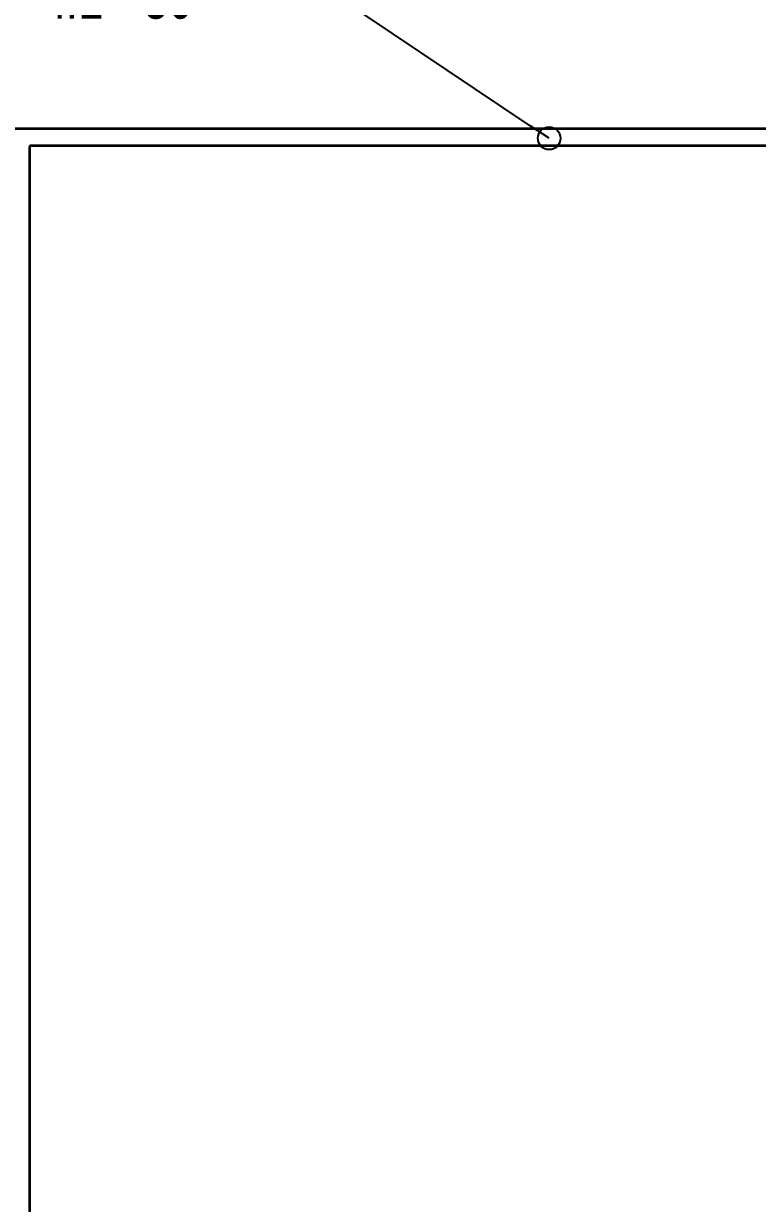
# Model space of a CAD drawing. Header units: millimetres. Extents: x -160614 to 59925, y -157025 to 0.
# Drawn here: x -48580 to -46963, y -101685 to -99085 of the extents above; entities that cross this region are included whole.
import ezdxf
from ezdxf import colors
from ezdxf.entities.mleader import LeaderData, LeaderLine
from ezdxf.math import Vec2, Vec3

# ---------------------------------------------------------------- set-up
doc = ezdxf.new("R2010")
doc.units = ezdxf.units.MM
doc.header["$LTSCALE"] = 8
doc.layers.get('0').update_dxf_attribs({"color": 9, "lineweight": 5})
for name, color, linetype in [('A-EXH', 1, 'Continuous'), ('M-TEXT-RP', 7, 'Continuous'), ('REF', 42, 'Continuous')]:
    doc.layers.add(name, color=color, linetype=linetype)
doc.layers.get('0').off()
doc.layers.get('0').freeze()
doc.styles.add('LEROY100', font='arial.ttf', dxfattribs={"width": 0.7})

# ---------------------------------------------------------------- blocks, each defined once
blk = doc.blocks.new('_Origin')
at = {"color": 0, "linetype": 'ByBlock', "lineweight": -2}
blk.add_line((0, 0), (-1, 0), dxfattribs=at)
blk.add_circle((0, 0), 0.5, dxfattribs=at)
blk = doc.blocks.new('HVACFF')
at = {"layer": 'REF', "lineweight": 35}
for p, q in [((-46852.2, -99317.1), (-48771.6, -99317.1)), ((-46852.2, -99317.1), (-48771.6, -99317.1)), ((-48566.5, -99356.8), (-48566.5, -102079.9)), ((-48566.5, -99356.8), (-48566.5, -102079.9)), ((-46852.2, -99354.6), (-48564.4, -99354.6)), ((-46852.2, -99354.6), (-48564.4, -99354.6))]:
    blk.add_line(p, q, dxfattribs=at)
at = {"layer": 'REF', "lineweight": 35, "ltscale": 1.034}
blk.add_arc((-48564.4, -99356.8), 2.12, 90, 180, dxfattribs=at)
blk.add_arc((-48564.4, -99356.8), 2.12, 90, 180, dxfattribs=at)
at = {"layer": 'M-TEXT-RP', "lineweight": 15}
ml = blk.add_multileader_mtext('Standard', dxfattribs=at)
ml.set_content('\\A1;REF.PIPE{\\H0.99997x;\\P\\A0;\\H1.00003x;\\C1;I.L=-80}', color=256, style='LEROY100')
ml.set_leader_properties()
ml.set_arrow_properties(name='ORIGIN')
ml.build(insert=Vec2(0, 0))
ml.multileader.update_dxf_attribs({"text_left_attachment_type": 2, "text_right_attachment_type": 2, "dogleg_length": 277.5, "arrow_head_size": 50})
ctx = ml.context
ctx.base_point, ctx.char_height, ctx.arrow_head_size, ctx.landing_gap_size, ctx.plane_origin = Vec3(-48533.9, -98958.8), 100, 50, 20, Vec3(-47550.3, -95431.4)
ctx.left_attachment, ctx.right_attachment = 2, 2
notes = []
notes.append((ctx, [(1, (1, 1, 0), (-47986.9, -98958.8), (-1, 0), 74.3, [(0, [(-47421.7, -99338)], 0, [])])]))
ctx.mtext.insert, ctx.mtext.width, ctx.mtext.line_spacing_factor, ctx.mtext.flow_direction = Vec3(-48513.9, -98841), 43.984, 0.8, 5
ml = blk.add_multileader_mtext('Standard', dxfattribs=at)
ml.set_content('\\A1;REF.PIPE{\\H0.99997x;\\P\\A0;\\H1.00003x;\\C1;I.L=-80}', color=256, style='LEROY100')
ml.set_leader_properties()
ml.set_arrow_properties(name='ORIGIN')
ml.build(insert=Vec2(0, 0))
ml.multileader.update_dxf_attribs({"text_left_attachment_type": 2, "text_right_attachment_type": 2, "dogleg_length": 277.5, "arrow_head_size": 50})
ctx = ml.context
ctx.base_point, ctx.char_height, ctx.arrow_head_size, ctx.landing_gap_size, ctx.plane_origin = Vec3(-48533.9, -98958.8), 100, 50, 20, Vec3(-47550.3, -95431.4)
ctx.left_attachment, ctx.right_attachment = 2, 2
notes.append((ctx, [(1, (1, 1, 0), (-47986.9, -98958.8), (-1, 0), 74.3, [(0, [(-47421.7, -99338)], 0, [])])]))
ctx.mtext.insert, ctx.mtext.width, ctx.mtext.line_spacing_factor, ctx.mtext.flow_direction = Vec3(-48513.9, -98841), 43.984, 0.8, 5
for ctx, leaders in notes:
    for number, flags, end, landing, length, lines in leaders:
        leader = LeaderData()
        leader.index, (leader.has_last_leader_line, leader.has_dogleg_vector, leader.attachment_direction) = number, flags
        leader.last_leader_point, leader.dogleg_vector, leader.dogleg_length = Vec3(end), Vec3(landing), length
        for number, points, colour, breaks in lines:
            line = LeaderLine()
            line.index, line.vertices, line.color, line.breaks = number, Vec3.list(points), colors.encode_raw_color(colour), breaks
            leader.lines.append(line)
        ctx.leaders.append(leader)

msp = doc.modelspace()

# ---------------------------------------------------------------- block references
at = {"layer": 'A-EXH'}
msp.add_blockref('HVACFF', (0, 0), dxfattribs=at)

doc.saveas('drawing.dxf')
